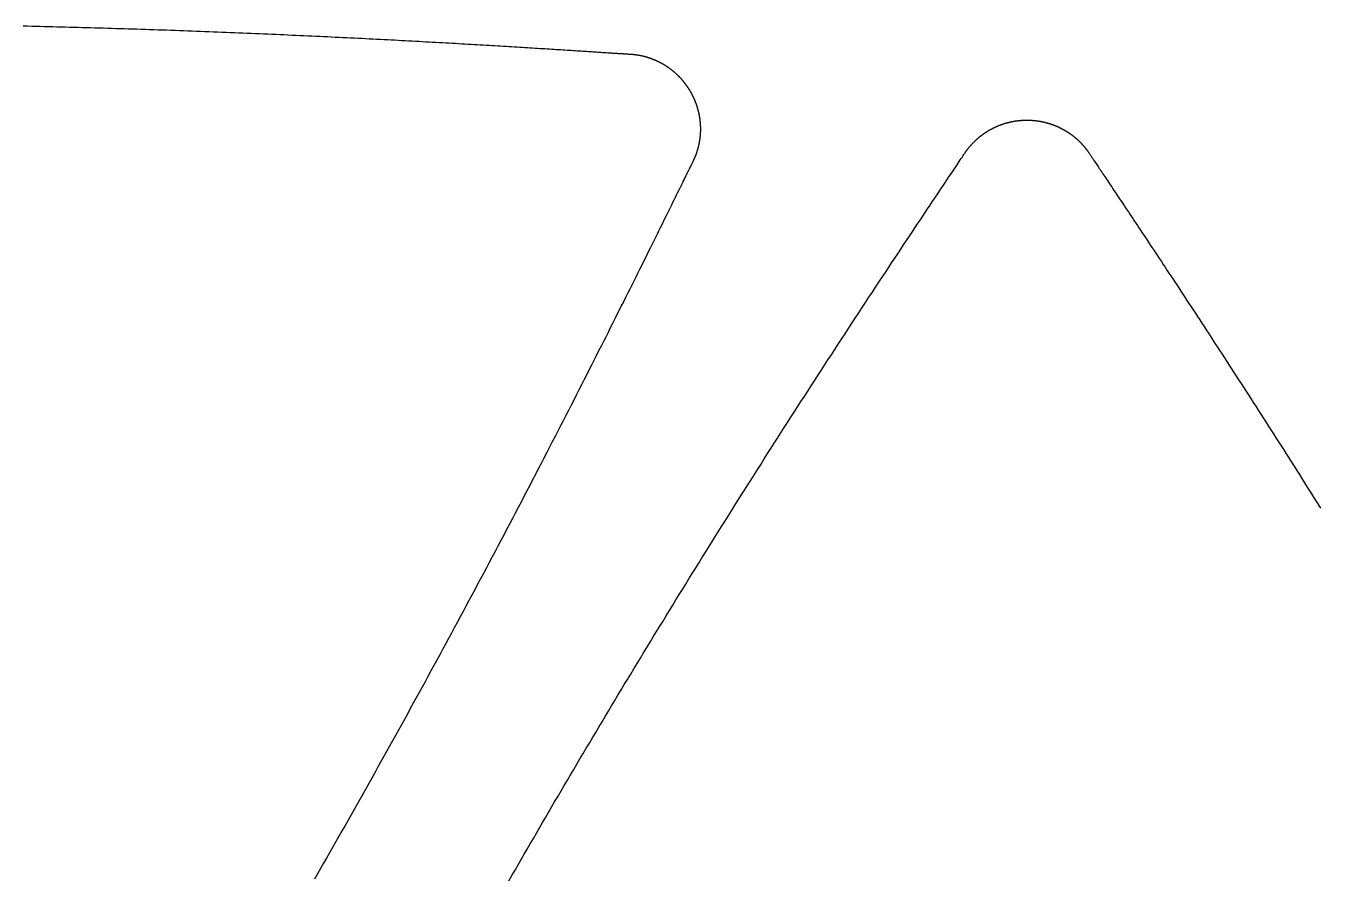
# Model space of a CAD drawing. Extents: x -3 to 136, y 0 to 121.
# Drawn here: x 53.04 to 70.67, y 46.25 to 57.83 of the extents above; entities that cross this region are included whole.
import ezdxf

# ---------------------------------------------------------------- set-up
doc = ezdxf.new("R2010")
doc.units = 0
doc.layers.get('0').update_dxf_attribs({"linetype": 'CONTINUOUS'})

msp = doc.modelspace()

# ---------------------------------------------------------------- linework, layer by layer
for points in [[(53.0057, 57.831, 0), (53.0628, 57.8297, 0), (53.1199, 57.8284, 0), (53.1771, 57.827, 0), (53.2343, 57.8257, 0), (53.2915, 57.8243, 0), (53.3487, 57.8229, 0), (53.4059, 57.8215, 0), (53.4632, 57.8201, 0), (53.5204, 57.8186, 0), (53.5777, 57.8171, 0), (53.635, 57.8156, 0), (53.6923, 57.8141, 0), (53.7496, 57.8125, 0), (53.807, 57.811, 0), (53.8643, 57.8094, 0), (53.9217, 57.8078, 0), (53.9791, 57.8061, 0), (54.0365, 57.8045, 0), (54.0939, 57.8028, 0), (54.1514, 57.8011, 0), (54.2089, 57.7994, 0), (54.2664, 57.7976, 0), (54.3239, 57.7959, 0), (54.3814, 57.7941, 0), (54.439, 57.7923, 0), (54.4965, 57.7905, 0), (54.5541, 57.7886, 0), (54.6118, 57.7867, 0), (54.6694, 57.7848, 0), (54.7271, 57.7829, 0), (54.7847, 57.781, 0), (54.8424, 57.779, 0), (54.9002, 57.7771, 0), (54.9579, 57.7751, 0), (55.0157, 57.773, 0), (55.0735, 57.771, 0), (55.1313, 57.7689, 0), (55.1892, 57.7668, 0), (55.247, 57.7647, 0), (55.3049, 57.7626, 0), (55.3629, 57.7605, 0), (55.4208, 57.7583, 0), (55.4788, 57.7561, 0), (55.5368, 57.7539, 0), (55.5948, 57.7516, 0), (55.6527, 57.7494, 0), (55.7104, 57.7471, 0), (55.7679, 57.7449, 0), (55.8254, 57.7426, 0), (55.8826, 57.7403, 0), (55.9397, 57.7379, 0), (55.9966, 57.7356, 0), (56.0534, 57.7333, 0), (56.11, 57.7309, 0), (56.1664, 57.7286, 0), (56.2227, 57.7262, 0), (56.2787, 57.7238, 0), (56.3346, 57.7214, 0), (56.3904, 57.719, 0), (56.4459, 57.7166, 0), (56.5012, 57.7141, 0), (56.5564, 57.7117, 0), (56.6114, 57.7093, 0), (56.6662, 57.7068, 0), (56.7207, 57.7043, 0), (56.7751, 57.7019, 0), (56.8293, 57.6994, 0), (56.8833, 57.6969, 0), (56.9371, 57.6944, 0), (56.9906, 57.6919, 0), (57.044, 57.6894, 0), (57.0971, 57.6869, 0), (57.1501, 57.6844, 0), (57.2028, 57.6819, 0), (57.2553, 57.6794, 0), (57.3075, 57.6769, 0), (57.3596, 57.6743, 0), (57.4114, 57.6718, 0), (57.463, 57.6693, 0), (57.5143, 57.6667, 0), (57.5654, 57.6642, 0), (57.6163, 57.6617, 0), (57.667, 57.6591, 0), (57.7174, 57.6566, 0), (57.7675, 57.654, 0), (57.8174, 57.6515, 0), (57.8671, 57.6489, 0), (57.9165, 57.6464, 0), (57.9656, 57.6439, 0), (58.0145, 57.6413, 0), (58.0632, 57.6388, 0), (58.1115, 57.6362, 0), (58.1596, 57.6337, 0), (58.2075, 57.6312, 0), (58.255, 57.6286, 0), (58.3023, 57.6261, 0), (58.3494, 57.6236, 0), (58.3961, 57.621, 0), (58.4426, 57.6185, 0), (58.4888, 57.616, 0), (58.5347, 57.6135, 0), (58.5803, 57.611, 0), (58.6256, 57.6085, 0), (58.6706, 57.606, 0), (58.7154, 57.6035, 0), (58.7598, 57.601, 0), (58.804, 57.5986, 0), (58.8478, 57.5961, 0), (58.8913, 57.5936, 0), (58.9346, 57.5912, 0), (58.9775, 57.5887, 0), (59.0201, 57.5863, 0), (59.0624, 57.5839, 0), (59.1044, 57.5815, 0), (59.1461, 57.579, 0), (59.1874, 57.5767, 0), (59.2284, 57.5743, 0), (59.2691, 57.5719, 0), (59.3095, 57.5695, 0), (59.3495, 57.5672, 0), (59.3892, 57.5648, 0), (59.4286, 57.5625, 0), (59.4676, 57.5602, 0), (59.5063, 57.5579, 0), (59.5446, 57.5556, 0), (59.5826, 57.5533, 0), (59.6202, 57.5511, 0), (59.6575, 57.5488, 0), (59.6945, 57.5466, 0), (59.7311, 57.5444, 0), (59.7673, 57.5421, 0), (59.8031, 57.54, 0), (59.8387, 57.5378, 0), (59.8738, 57.5356, 0), (59.9086, 57.5335, 0), (59.943, 57.5314, 0), (59.977, 57.5293, 0), (60.0106, 57.5272, 0), (60.0439, 57.5251, 0), (60.0768, 57.5231, 0), (60.1093, 57.521, 0), (60.1414, 57.519, 0), (60.1732, 57.517, 0), (60.2045, 57.5151, 0), (60.2354, 57.5131, 0), (60.266, 57.5112, 0), (60.2962, 57.5093, 0), (60.3259, 57.5074, 0), (60.3553, 57.5055, 0), (60.3842, 57.5037, 0), (60.4128, 57.5018, 0), (60.4409, 57.5, 0), (60.4686, 57.4983, 0), (60.4959, 57.4965, 0), (60.5228, 57.4948, 0), (60.5493, 57.4931, 0), (60.5753, 57.4914, 0), (60.6009, 57.4897, 0), (60.6261, 57.4881, 0), (60.6509, 57.4865, 0), (60.6752, 57.4849, 0), (60.6991, 57.4834, 0), (60.7226, 57.4818, 0), (60.7456, 57.4803, 0), (60.7682, 57.4788, 0), (60.7903, 57.4774, 0), (60.812, 57.476, 0), (60.8332, 57.4746, 0), (60.854, 57.4732, 0), (60.8743, 57.4719, 0), (60.8942, 57.4706, 0), (60.9136, 57.4693, 0), (60.9326, 57.4681, 0), (60.9511, 57.4669, 0), (60.9691, 57.4657, 0), (60.9866, 57.4645, 0), (61.0037, 57.4634, 0), (61.0203, 57.4623, 0), (61.0364, 57.4613, 0), (61.0521, 57.4603, 0), (61.0673, 57.4593, 0), (61.0819, 57.4583, 0), (61.0961, 57.4574, 0), (61.1098, 57.4565, 0), (61.1231, 57.4556, 0), (61.1358, 57.4548, 0), (61.148, 57.454, 0), (61.1597, 57.4533, 0), (61.171, 57.4526, 0), (61.1817, 57.4519, 0), (61.1919, 57.4513, 0), (61.2016, 57.4507, 0), (61.2108, 57.4501, 0), (61.2195, 57.4496, 0), (61.2276, 57.4491, 0), (61.2353, 57.4486, 0), (61.2424, 57.4482, 0), (61.249, 57.4478, 0), (61.2551, 57.4475, 0), (61.2606, 57.4472, 0), (61.2656, 57.4469, 0)], [(61.2656, 57.4469, 0), (61.2702, 57.4467, 0), (61.2747, 57.4464, 0), (61.2792, 57.4462, 0), (61.2837, 57.4459, 0), (61.2883, 57.4455, 0), (61.2928, 57.4452, 0), (61.2973, 57.4448, 0), (61.3018, 57.4445, 0), (61.3063, 57.4441, 0), (61.3108, 57.4436, 0), (61.3153, 57.4432, 0), (61.3198, 57.4427, 0), (61.3243, 57.4422, 0), (61.3288, 57.4417, 0), (61.3333, 57.4412, 0), (61.3378, 57.4407, 0), (61.3423, 57.4401, 0), (61.3468, 57.4395, 0), (61.3513, 57.4389, 0), (61.3558, 57.4383, 0), (61.3603, 57.4376, 0), (61.3647, 57.4369, 0), (61.3692, 57.4362, 0), (61.3737, 57.4355, 0), (61.3781, 57.4348, 0), (61.3826, 57.4341, 0), (61.3871, 57.4333, 0), (61.3915, 57.4325, 0), (61.396, 57.4317, 0), (61.4004, 57.4308, 0), (61.4049, 57.43, 0), (61.4093, 57.4291, 0), (61.4138, 57.4282, 0), (61.4182, 57.4273, 0), (61.4226, 57.4264, 0), (61.427, 57.4254, 0), (61.4315, 57.4244, 0), (61.4359, 57.4234, 0), (61.4403, 57.4224, 0), (61.4447, 57.4214, 0), (61.4491, 57.4203, 0), (61.4535, 57.4193, 0), (61.4579, 57.4182, 0), (61.4623, 57.4171, 0), (61.4667, 57.4159, 0), (61.4711, 57.4148, 0), (61.4754, 57.4136, 0), (61.4798, 57.4124, 0), (61.4842, 57.4112, 0), (61.4885, 57.4099, 0), (61.4929, 57.4087, 0), (61.4973, 57.4074, 0), (61.5016, 57.4061, 0), (61.5059, 57.4048, 0), (61.5103, 57.4035, 0), (61.5146, 57.4021, 0), (61.5189, 57.4007, 0), (61.5232, 57.3994, 0), (61.5275, 57.3979, 0), (61.5318, 57.3965, 0), (61.5361, 57.3951, 0), (61.5404, 57.3936, 0), (61.5447, 57.3921, 0), (61.5489, 57.3906, 0), (61.5532, 57.3891, 0), (61.5575, 57.3875, 0), (61.5617, 57.386, 0), (61.5659, 57.3844, 0), (61.5702, 57.3828, 0), (61.5744, 57.3812, 0), (61.5786, 57.3795, 0), (61.5828, 57.3779, 0), (61.587, 57.3762, 0), (61.5912, 57.3745, 0), (61.5954, 57.3728, 0), (61.5996, 57.371, 0), (61.6038, 57.3693, 0), (61.608, 57.3675, 0), (61.6121, 57.3657, 0), (61.6163, 57.3639, 0), (61.6204, 57.3621, 0), (61.6245, 57.3602, 0), (61.6287, 57.3584, 0), (61.6328, 57.3565, 0), (61.6369, 57.3546, 0), (61.641, 57.3527, 0), (61.6451, 57.3507, 0), (61.6492, 57.3488, 0), (61.6532, 57.3468, 0), (61.6573, 57.3448, 0), (61.6614, 57.3428, 0), (61.6654, 57.3407, 0), (61.6695, 57.3387, 0), (61.6735, 57.3366, 0), (61.6775, 57.3345, 0), (61.6815, 57.3324, 0), (61.6855, 57.3303, 0), (61.6895, 57.3282, 0), (61.6935, 57.326, 0), (61.6975, 57.3238, 0), (61.7015, 57.3216, 0), (61.7054, 57.3194, 0), (61.7094, 57.3172, 0), (61.7133, 57.315, 0), (61.7172, 57.3127, 0), (61.7211, 57.3104, 0), (61.725, 57.3081, 0), (61.7289, 57.3058, 0), (61.7328, 57.3035, 0), (61.7367, 57.3011, 0), (61.7405, 57.2988, 0), (61.7444, 57.2964, 0), (61.7482, 57.294, 0), (61.752, 57.2916, 0), (61.7558, 57.2892, 0), (61.7596, 57.2867, 0), (61.7634, 57.2842, 0), (61.7672, 57.2818, 0), (61.771, 57.2793, 0), (61.7747, 57.2768, 0), (61.7785, 57.2742, 0), (61.7822, 57.2717, 0), (61.7859, 57.2691, 0), (61.7896, 57.2665, 0), (61.7933, 57.2639, 0), (61.797, 57.2613, 0), (61.8007, 57.2587, 0), (61.8044, 57.2561, 0), (61.808, 57.2534, 0), (61.8117, 57.2507, 0), (61.8153, 57.248, 0), (61.8189, 57.2453, 0), (61.8225, 57.2426, 0), (61.8261, 57.2399, 0), (61.8297, 57.2371, 0), (61.8332, 57.2343, 0), (61.8368, 57.2316, 0), (61.8403, 57.2288, 0), (61.8439, 57.2259, 0), (61.8474, 57.2231, 0), (61.8509, 57.2203, 0), (61.8544, 57.2174, 0), (61.8578, 57.2145, 0), (61.8613, 57.2116, 0), (61.8648, 57.2087, 0), (61.8682, 57.2058, 0), (61.8716, 57.2029, 0), (61.875, 57.1999, 0), (61.8784, 57.1969, 0), (61.8818, 57.1939, 0), (61.8852, 57.1909, 0), (61.8886, 57.1879, 0), (61.8919, 57.1849, 0), (61.8953, 57.1819, 0), (61.8986, 57.1788, 0), (61.9019, 57.1757, 0), (61.9052, 57.1726, 0), (61.9085, 57.1695, 0), (61.9117, 57.1664, 0), (61.915, 57.1633, 0), (61.9182, 57.1601, 0), (61.9215, 57.157, 0), (61.9247, 57.1538, 0), (61.9279, 57.1506, 0), (61.9311, 57.1474, 0), (61.9342, 57.1442, 0), (61.9374, 57.1409, 0), (61.9405, 57.1377, 0), (61.9437, 57.1344, 0), (61.9468, 57.1311, 0), (61.9499, 57.1279, 0), (61.953, 57.1245, 0), (61.9561, 57.1212, 0), (61.9591, 57.1179, 0), (61.9622, 57.1145, 0), (61.9652, 57.1112, 0), (61.9682, 57.1078, 0), (61.9712, 57.1044, 0), (61.9742, 57.101, 0), (61.9772, 57.0976, 0), (61.9802, 57.0942, 0), (61.9831, 57.0907, 0), (61.986, 57.0873, 0), (61.9889, 57.0838, 0), (61.9919, 57.0803, 0), (61.9947, 57.0768, 0), (61.9976, 57.0733, 0), (62.0005, 57.0698, 0), (62.0033, 57.0663, 0), (62.0061, 57.0627, 0), (62.0089, 57.0592, 0), (62.0117, 57.0556, 0), (62.0145, 57.052, 0), (62.0173, 57.0484, 0), (62.02, 57.0448, 0), (62.0227, 57.0412, 0), (62.0254, 57.0376, 0), (62.0281, 57.0339, 0), (62.0308, 57.0303, 0), (62.0335, 57.0266, 0), (62.0361, 57.0229, 0), (62.0387, 57.0193, 0), (62.0413, 57.0156, 0), (62.0439, 57.0119, 0), (62.0465, 57.0082, 0), (62.0491, 57.0044, 0), (62.0516, 57.0007, 0), (62.0541, 56.9969, 0), (62.0567, 56.9932, 0), (62.0592, 56.9894, 0), (62.0616, 56.9856, 0), (62.0641, 56.9818, 0), (62.0665, 56.978, 0), (62.069, 56.9742, 0), (62.0714, 56.9704, 0), (62.0738, 56.9666, 0), (62.0761, 56.9627, 0), (62.0785, 56.9589, 0), (62.0808, 56.955, 0), (62.0832, 56.9511, 0), (62.0855, 56.9473, 0), (62.0878, 56.9434, 0), (62.09, 56.9395, 0), (62.0923, 56.9356, 0), (62.0945, 56.9316, 0), (62.0968, 56.9277, 0), (62.099, 56.9238, 0), (62.1011, 56.9198, 0), (62.1033, 56.9158, 0), (62.1055, 56.9119, 0), (62.1076, 56.9079, 0), (62.1097, 56.9039, 0), (62.1118, 56.8999, 0), (62.1139, 56.8959, 0), (62.116, 56.8919, 0), (62.118, 56.8879, 0), (62.12, 56.8838, 0), (62.1221, 56.8798, 0), (62.124, 56.8757, 0), (62.126, 56.8717, 0), (62.128, 56.8676, 0), (62.1299, 56.8635, 0), (62.1318, 56.8594, 0), (62.1338, 56.8553, 0), (62.1356, 56.8512, 0), (62.1375, 56.8471, 0), (62.1394, 56.843, 0), (62.1412, 56.8389, 0), (62.143, 56.8347, 0), (62.1448, 56.8306, 0), (62.1466, 56.8264, 0), (62.1484, 56.8223, 0), (62.1501, 56.8181, 0), (62.1518, 56.8139, 0), (62.1535, 56.8097, 0), (62.1552, 56.8055, 0), (62.1569, 56.8013, 0), (62.1585, 56.7971, 0), (62.1602, 56.7929, 0), (62.1618, 56.7887, 0), (62.1634, 56.7844, 0), (62.165, 56.7802, 0), (62.1665, 56.7759, 0), (62.1681, 56.7717, 0), (62.1696, 56.7674, 0), (62.1711, 56.7632, 0), (62.1726, 56.7589, 0), (62.174, 56.7546, 0), (62.1755, 56.7503, 0), (62.1769, 56.746, 0), (62.1783, 56.7417, 0), (62.1797, 56.7374, 0), (62.1811, 56.7331, 0), (62.1825, 56.7287, 0), (62.1838, 56.7244, 0), (62.1851, 56.7201, 0), (62.1864, 56.7157, 0), (62.1877, 56.7114, 0), (62.1889, 56.707, 0), (62.1902, 56.7027, 0), (62.1914, 56.6983, 0), (62.1926, 56.6939, 0), (62.1938, 56.6896, 0), (62.1949, 56.6852, 0), (62.1961, 56.6808, 0), (62.1972, 56.6764, 0), (62.1983, 56.672, 0), (62.1994, 56.6676, 0), (62.2005, 56.6632, 0), (62.2015, 56.6588, 0), (62.2025, 56.6544, 0), (62.2035, 56.65, 0), (62.2045, 56.6456, 0), (62.2055, 56.6412, 0), (62.2064, 56.6368, 0), (62.2074, 56.6323, 0), (62.2083, 56.6279, 0), (62.2092, 56.6235, 0), (62.21, 56.619, 0), (62.2109, 56.6146, 0), (62.2117, 56.6102, 0), (62.2125, 56.6057, 0), (62.2133, 56.6013, 0), (62.2141, 56.5968, 0), (62.2148, 56.5924, 0), (62.2155, 56.5879, 0), (62.2163, 56.5834, 0), (62.2169, 56.579, 0), (62.2176, 56.5745, 0), (62.2183, 56.57, 0), (62.2189, 56.5656, 0), (62.2195, 56.5611, 0), (62.2201, 56.5566, 0), (62.2207, 56.5521, 0), (62.2212, 56.5477, 0), (62.2218, 56.5432, 0), (62.2223, 56.5387, 0), (62.2228, 56.5342, 0), (62.2232, 56.5297, 0), (62.2237, 56.5252, 0), (62.2241, 56.5207, 0), (62.2245, 56.5162, 0), (62.2249, 56.5117, 0), (62.2253, 56.5072, 0), (62.2257, 56.5027, 0), (62.226, 56.4982, 0), (62.2263, 56.4937, 0), (62.2266, 56.4892, 0), (62.2269, 56.4847, 0), (62.2271, 56.4802, 0), (62.2274, 56.4757, 0), (62.2276, 56.4712, 0), (62.2278, 56.4667, 0), (62.2279, 56.4622, 0), (62.2281, 56.4576, 0), (62.2282, 56.4531, 0), (62.2283, 56.4486, 0), (62.2284, 56.4441, 0), (62.2285, 56.4396, 0), (62.2286, 56.4351, 0), (62.2286, 56.4305, 0), (62.2286, 56.426, 0), (62.2286, 56.4215, 0), (62.2286, 56.417, 0), (62.2285, 56.4125, 0), (62.2285, 56.4079, 0), (62.2284, 56.4034, 0), (62.2283, 56.3989, 0), (62.2281, 56.3944, 0), (62.228, 56.3899, 0), (62.2278, 56.3853, 0), (62.2276, 56.3808, 0), (62.2274, 56.3763, 0), (62.2272, 56.3718, 0), (62.2269, 56.3672, 0), (62.2267, 56.3627, 0), (62.2264, 56.3582, 0), (62.2261, 56.3537, 0), (62.2257, 56.3492, 0), (62.2254, 56.3447, 0), (62.225, 56.3401, 0), (62.2246, 56.3356, 0), (62.2242, 56.3311, 0), (62.2238, 56.3266, 0), (62.2233, 56.3221, 0), (62.2229, 56.3176, 0), (62.2224, 56.3131, 0), (62.2219, 56.3086, 0), (62.2213, 56.3041, 0), (62.2208, 56.2996, 0), (62.2202, 56.2951, 0), (62.2196, 56.2906, 0), (62.219, 56.2861, 0), (62.2184, 56.2816, 0), (62.2177, 56.2772, 0), (62.217, 56.2727, 0), (62.2164, 56.2682, 0), (62.2156, 56.2638, 0), (62.2149, 56.2593, 0), (62.2142, 56.2548, 0), (62.2134, 56.2504, 0), (62.2126, 56.2459, 0), (62.2118, 56.2415, 0), (62.2109, 56.2371, 0), (62.2101, 56.2326, 0), (62.2092, 56.2282, 0), (62.2083, 56.2238, 0), (62.2074, 56.2193, 0), (62.2065, 56.2149, 0), (62.2055, 56.2105, 0), (62.2046, 56.2061, 0), (62.2036, 56.2017, 0), (62.2026, 56.1973, 0), (62.2015, 56.1929, 0), (62.2005, 56.1885, 0), (62.1994, 56.1841, 0), (62.1983, 56.1797, 0), (62.1972, 56.1754, 0), (62.1961, 56.171, 0), (62.195, 56.1666, 0), (62.1938, 56.1623, 0), (62.1926, 56.1579, 0), (62.1914, 56.1536, 0), (62.1902, 56.1492, 0), (62.1889, 56.1449, 0), (62.1877, 56.1406, 0), (62.1864, 56.1362, 0), (62.1851, 56.1319, 0), (62.1837, 56.1276, 0), (62.1824, 56.1233, 0), (62.181, 56.119, 0), (62.1796, 56.1147, 0), (62.1782, 56.1104, 0), (62.1768, 56.1061, 0), (62.1754, 56.1018, 0), (62.1739, 56.0976, 0), (62.1724, 56.0933, 0), (62.1709, 56.0891, 0), (62.1694, 56.0848, 0), (62.1679, 56.0806, 0), (62.1663, 56.0763, 0), (62.1648, 56.0721, 0), (62.1632, 56.0679, 0), (62.1615, 56.0636, 0), (62.1599, 56.0594, 0), (62.1582, 56.0552, 0), (62.1566, 56.051, 0), (62.1549, 56.0469, 0), (62.1532, 56.0427, 0), (62.1514, 56.0385, 0), (62.1497, 56.0343, 0), (62.1479, 56.0302, 0), (62.1461, 56.026, 0), (62.1443, 56.0219, 0), (62.1425, 56.0177, 0), (62.1406, 56.0136, 0), (62.1388, 56.0095, 0), (62.1369, 56.0054, 0), (62.135, 56.0013, 0), (62.1331, 55.9972, 0), (62.1311, 55.9931, 0), (62.1292, 55.989, 0), (62.1272, 55.985, 0), (62.1252, 55.9809, 0), (62.1232, 55.9768, 0), (62.1211, 55.9728, 0), (62.1191, 55.9688, 0)], [(65.8232, 56.0871, 0), (65.8257, 56.0909, 0), (65.8281, 56.0946, 0), (65.8306, 56.0984, 0), (65.8332, 56.1022, 0), (65.8357, 56.1059, 0), (65.8383, 56.1097, 0), (65.8408, 56.1134, 0), (65.8434, 56.1171, 0), (65.846, 56.1208, 0), (65.8486, 56.1245, 0), (65.8513, 56.1282, 0), (65.8539, 56.1319, 0), (65.8566, 56.1355, 0), (65.8593, 56.1392, 0), (65.862, 56.1428, 0), (65.8647, 56.1464, 0), (65.8675, 56.15, 0), (65.8702, 56.1536, 0), (65.873, 56.1572, 0), (65.8758, 56.1608, 0), (65.8786, 56.1643, 0), (65.8814, 56.1679, 0), (65.8842, 56.1714, 0), (65.8871, 56.1749, 0), (65.8899, 56.1784, 0), (65.8928, 56.1819, 0), (65.8957, 56.1854, 0), (65.8986, 56.1888, 0), (65.9016, 56.1923, 0), (65.9045, 56.1957, 0), (65.9075, 56.1992, 0), (65.9105, 56.2026, 0), (65.9135, 56.206, 0), (65.9165, 56.2093, 0), (65.9195, 56.2127, 0), (65.9225, 56.2161, 0), (65.9256, 56.2194, 0), (65.9287, 56.2227, 0), (65.9317, 56.2261, 0), (65.9348, 56.2294, 0), (65.938, 56.2326, 0), (65.9411, 56.2359, 0), (65.9442, 56.2392, 0), (65.9474, 56.2424, 0), (65.9506, 56.2457, 0), (65.9538, 56.2489, 0), (65.957, 56.2521, 0), (65.9602, 56.2553, 0), (65.9634, 56.2584, 0), (65.9667, 56.2616, 0), (65.9699, 56.2647, 0), (65.9732, 56.2679, 0), (65.9765, 56.271, 0), (65.9798, 56.2741, 0), (65.9831, 56.2772, 0), (65.9865, 56.2802, 0), (65.9898, 56.2833, 0), (65.9932, 56.2863, 0), (65.9966, 56.2893, 0), (65.9999, 56.2924, 0), (66.0033, 56.2953, 0), (66.0068, 56.2983, 0), (66.0102, 56.3013, 0), (66.0136, 56.3042, 0), (66.0171, 56.3072, 0), (66.0205, 56.3101, 0), (66.024, 56.313, 0), (66.0275, 56.3158, 0), (66.031, 56.3187, 0), (66.0345, 56.3216, 0), (66.0381, 56.3244, 0), (66.0416, 56.3272, 0), (66.0452, 56.33, 0), (66.0487, 56.3328, 0), (66.0523, 56.3356, 0), (66.0559, 56.3383, 0), (66.0595, 56.3411, 0), (66.0631, 56.3438, 0), (66.0668, 56.3465, 0), (66.0704, 56.3492, 0), (66.0741, 56.3519, 0), (66.0777, 56.3545, 0), (66.0814, 56.3572, 0), (66.0851, 56.3598, 0), (66.0888, 56.3624, 0), (66.0925, 56.365, 0), (66.0962, 56.3676, 0), (66.1, 56.3701, 0), (66.1037, 56.3727, 0), (66.1075, 56.3752, 0), (66.1113, 56.3777, 0), (66.115, 56.3802, 0), (66.1188, 56.3827, 0), (66.1226, 56.3851, 0), (66.1265, 56.3876, 0), (66.1303, 56.39, 0), (66.1341, 56.3924, 0), (66.138, 56.3948, 0), (66.1419, 56.3972, 0), (66.1457, 56.3995, 0), (66.1496, 56.4018, 0), (66.1535, 56.4042, 0), (66.1574, 56.4065, 0), (66.1613, 56.4087, 0), (66.1652, 56.411, 0), (66.1692, 56.4133, 0), (66.1731, 56.4155, 0), (66.177, 56.4177, 0), (66.181, 56.4199, 0), (66.185, 56.4221, 0), (66.1889, 56.4242, 0), (66.1929, 56.4264, 0), (66.1969, 56.4285, 0), (66.2009, 56.4306, 0), (66.2049, 56.4327, 0), (66.209, 56.4348, 0), (66.213, 56.4368, 0), (66.217, 56.4388, 0), (66.2211, 56.4409, 0), (66.2251, 56.4429, 0), (66.2292, 56.4448, 0), (66.2333, 56.4468, 0), (66.2373, 56.4487, 0), (66.2414, 56.4507, 0), (66.2455, 56.4526, 0), (66.2496, 56.4545, 0), (66.2537, 56.4563, 0), (66.2579, 56.4582, 0), (66.262, 56.46, 0), (66.2661, 56.4618, 0), (66.2703, 56.4636, 0), (66.2744, 56.4654, 0), (66.2786, 56.4671, 0), (66.2827, 56.4689, 0), (66.2869, 56.4706, 0), (66.2911, 56.4723, 0), (66.2953, 56.474, 0), (66.2995, 56.4757, 0), (66.3037, 56.4773, 0), (66.3079, 56.4789, 0), (66.3121, 56.4805, 0), (66.3163, 56.4821, 0), (66.3206, 56.4837, 0), (66.3248, 56.4853, 0), (66.3291, 56.4868, 0), (66.3333, 56.4883, 0), (66.3376, 56.4898, 0), (66.3418, 56.4913, 0), (66.3461, 56.4928, 0), (66.3504, 56.4942, 0), (66.3547, 56.4956, 0), (66.359, 56.497, 0), (66.3633, 56.4984, 0), (66.3676, 56.4998, 0), (66.3719, 56.5011, 0), (66.3762, 56.5025, 0), (66.3805, 56.5038, 0), (66.3848, 56.5051, 0), (66.3892, 56.5063, 0), (66.3935, 56.5076, 0), (66.3979, 56.5088, 0), (66.4022, 56.51, 0), (66.4066, 56.5112, 0), (66.4109, 56.5124, 0), (66.4153, 56.5136, 0), (66.4197, 56.5147, 0), (66.4241, 56.5158, 0), (66.4285, 56.5169, 0), (66.4328, 56.518, 0), (66.4372, 56.5191, 0), (66.4416, 56.5201, 0), (66.4461, 56.5211, 0), (66.4505, 56.5221, 0), (66.4549, 56.5231, 0), (66.4593, 56.5241, 0), (66.4637, 56.525, 0), (66.4682, 56.526, 0), (66.4726, 56.5269, 0), (66.477, 56.5277, 0), (66.4815, 56.5286, 0), (66.4859, 56.5295, 0), (66.4904, 56.5303, 0), (66.4949, 56.5311, 0), (66.4993, 56.5319, 0), (66.5038, 56.5327, 0), (66.5083, 56.5334, 0), (66.5127, 56.5341, 0), (66.5172, 56.5349, 0), (66.5217, 56.5356, 0), (66.5262, 56.5362, 0), (66.5307, 56.5369, 0), (66.5351, 56.5375, 0), (66.5396, 56.5381, 0), (66.5441, 56.5387, 0), (66.5486, 56.5393, 0), (66.5531, 56.5398, 0), (66.5576, 56.5404, 0), (66.5621, 56.5409, 0), (66.5666, 56.5414, 0), (66.5711, 56.5418, 0), (66.5756, 56.5423, 0), (66.5801, 56.5427, 0), (66.5846, 56.5432, 0), (66.5891, 56.5435, 0), (66.5936, 56.5439, 0), (66.5981, 56.5443, 0), (66.6026, 56.5446, 0), (66.6071, 56.5449, 0), (66.6117, 56.5452, 0), (66.6162, 56.5455, 0), (66.6207, 56.5457, 0), (66.6252, 56.546, 0), (66.6297, 56.5462, 0), (66.6342, 56.5464, 0), (66.6387, 56.5466, 0), (66.6433, 56.5467, 0), (66.6478, 56.5469, 0), (66.6523, 56.547, 0), (66.6568, 56.5471, 0), (66.6613, 56.5472, 0), (66.6658, 56.5472, 0), (66.6704, 56.5472, 0), (66.6749, 56.5473, 0), (66.6794, 56.5473, 0), (66.6839, 56.5472, 0), (66.6884, 56.5472, 0), (66.6929, 56.5471, 0), (66.6974, 56.5471, 0), (66.702, 56.547, 0), (66.7065, 56.5468, 0), (66.711, 56.5467, 0), (66.7155, 56.5465, 0), (66.72, 56.5464, 0), (66.7245, 56.5462, 0), (66.729, 56.5459, 0), (66.7335, 56.5457, 0), (66.7381, 56.5454, 0), (66.7426, 56.5452, 0), (66.7471, 56.5449, 0), (66.7516, 56.5445, 0), (66.7561, 56.5442, 0), (66.7606, 56.5438, 0), (66.7651, 56.5435, 0), (66.7696, 56.5431, 0), (66.7741, 56.5426, 0), (66.7786, 56.5422, 0), (66.7831, 56.5418, 0), (66.7876, 56.5413, 0), (66.7921, 56.5408, 0), (66.7966, 56.5403, 0), (66.801, 56.5397, 0), (66.8055, 56.5392, 0), (66.81, 56.5386, 0), (66.8145, 56.538, 0), (66.819, 56.5374, 0), (66.8235, 56.5367, 0), (66.8279, 56.5361, 0), (66.8324, 56.5354, 0), (66.8369, 56.5347, 0), (66.8413, 56.534, 0), (66.8458, 56.5333, 0), (66.8503, 56.5325, 0), (66.8547, 56.5317, 0), (66.8592, 56.531, 0), (66.8636, 56.5301, 0), (66.8681, 56.5293, 0), (66.8725, 56.5285, 0), (66.877, 56.5276, 0), (66.8814, 56.5267, 0), (66.8859, 56.5258, 0), (66.8903, 56.5249, 0), (66.8947, 56.5239, 0), (66.8992, 56.5229, 0), (66.9036, 56.5219, 0), (66.908, 56.5209, 0), (66.9124, 56.5199, 0), (66.9168, 56.5189, 0), (66.9212, 56.5178, 0), (66.9256, 56.5167, 0), (66.93, 56.5156, 0), (66.9344, 56.5145, 0), (66.9388, 56.5133, 0), (66.9432, 56.5122, 0), (66.9475, 56.511, 0), (66.9519, 56.5098, 0), (66.9563, 56.5086, 0), (66.9606, 56.5073, 0), (66.965, 56.5061, 0), (66.9693, 56.5048, 0), (66.9736, 56.5035, 0), (66.978, 56.5022, 0), (66.9823, 56.5008, 0), (66.9866, 56.4995, 0), (66.9909, 56.4981, 0), (66.9952, 56.4967, 0), (66.9995, 56.4953, 0), (67.0038, 56.4939, 0), (67.0081, 56.4924, 0), (67.0123, 56.491, 0), (67.0166, 56.4895, 0), (67.0209, 56.488, 0), (67.0251, 56.4865, 0), (67.0294, 56.4849, 0), (67.0336, 56.4834, 0), (67.0379, 56.4818, 0), (67.0421, 56.4802, 0), (67.0463, 56.4786, 0), (67.0505, 56.4769, 0), (67.0547, 56.4753, 0), (67.0589, 56.4736, 0), (67.0631, 56.4719, 0), (67.0673, 56.4702, 0), (67.0714, 56.4685, 0), (67.0756, 56.4667, 0), (67.0798, 56.465, 0), (67.0839, 56.4632, 0), (67.0881, 56.4614, 0), (67.0922, 56.4596, 0), (67.0963, 56.4577, 0), (67.1004, 56.4559, 0), (67.1045, 56.454, 0), (67.1086, 56.4521, 0), (67.1127, 56.4502, 0), (67.1168, 56.4483, 0), (67.1209, 56.4464, 0), (67.125, 56.4444, 0), (67.129, 56.4424, 0), (67.1331, 56.4404, 0), (67.1371, 56.4384, 0), (67.1411, 56.4364, 0), (67.1452, 56.4343, 0), (67.1492, 56.4322, 0), (67.1532, 56.4301, 0), (67.1572, 56.428, 0), (67.1612, 56.4259, 0), (67.1651, 56.4238, 0), (67.1691, 56.4216, 0), (67.1731, 56.4194, 0), (67.177, 56.4172, 0), (67.181, 56.415, 0), (67.1849, 56.4128, 0), (67.1888, 56.4105, 0), (67.1927, 56.4083, 0), (67.1966, 56.406, 0), (67.2005, 56.4037, 0), (67.2044, 56.4014, 0), (67.2083, 56.399, 0), (67.2121, 56.3967, 0), (67.216, 56.3943, 0), (67.2198, 56.3919, 0), (67.2236, 56.3895, 0), (67.2275, 56.3871, 0), (67.2313, 56.3847, 0), (67.2351, 56.3822, 0), (67.2389, 56.3797, 0), (67.2427, 56.3772, 0), (67.2464, 56.3747, 0), (67.2502, 56.3722, 0), (67.2539, 56.3696, 0), (67.2577, 56.3671, 0), (67.2614, 56.3645, 0), (67.2651, 56.3619, 0), (67.2688, 56.3593, 0), (67.2725, 56.3567, 0), (67.2762, 56.354, 0), (67.2799, 56.3514, 0), (67.2835, 56.3487, 0), (67.2871, 56.346, 0), (67.2908, 56.3433, 0), (67.2944, 56.3406, 0), (67.298, 56.3378, 0), (67.3016, 56.3351, 0), (67.3052, 56.3323, 0), (67.3087, 56.3295, 0), (67.3123, 56.3267, 0), (67.3158, 56.3239, 0), (67.3193, 56.321, 0), (67.3228, 56.3182, 0), (67.3263, 56.3153, 0), (67.3298, 56.3124, 0), (67.3333, 56.3096, 0), (67.3368, 56.3066, 0), (67.3402, 56.3037, 0), (67.3436, 56.3008, 0), (67.347, 56.2978, 0), (67.3504, 56.2949, 0), (67.3538, 56.2919, 0), (67.3572, 56.2889, 0), (67.3606, 56.2858, 0), (67.3639, 56.2828, 0), (67.3673, 56.2798, 0), (67.3706, 56.2767, 0), (67.3739, 56.2736, 0), (67.3772, 56.2705, 0), (67.3804, 56.2674, 0), (67.3837, 56.2643, 0), (67.387, 56.2612, 0), (67.3902, 56.258, 0), (67.3934, 56.2549, 0), (67.3966, 56.2517, 0), (67.3998, 56.2485, 0), (67.403, 56.2453, 0), (67.4062, 56.2421, 0), (67.4093, 56.2389, 0), (67.4124, 56.2356, 0), (67.4156, 56.2324, 0), (67.4187, 56.2291, 0), (67.4217, 56.2258, 0), (67.4248, 56.2225, 0), (67.4279, 56.2192, 0), (67.4309, 56.2158, 0), (67.4339, 56.2125, 0), (67.437, 56.2091, 0), (67.44, 56.2058, 0), (67.4429, 56.2024, 0), (67.4459, 56.199, 0), (67.4489, 56.1956, 0), (67.4518, 56.1921, 0), (67.4547, 56.1887, 0), (67.4576, 56.1852, 0), (67.4605, 56.1818, 0), (67.4634, 56.1783, 0), (67.4663, 56.1748, 0), (67.4691, 56.1713, 0), (67.4719, 56.1678, 0), (67.4747, 56.1642, 0), (67.4775, 56.1607, 0), (67.4803, 56.1571, 0), (67.4831, 56.1535, 0), (67.4858, 56.15, 0), (67.4886, 56.1464, 0), (67.4913, 56.1427, 0), (67.494, 56.1391, 0), (67.4967, 56.1355, 0), (67.4993, 56.1318, 0), (67.502, 56.1282, 0), (67.5046, 56.1245, 0), (67.5072, 56.1208, 0), (67.5098, 56.1171, 0), (67.5124, 56.1134, 0), (67.515, 56.1097, 0), (67.5175, 56.1059, 0), (67.5201, 56.1022, 0), (67.5226, 56.0984, 0), (67.5251, 56.0946, 0), (67.5276, 56.0909, 0), (67.53, 56.0871, 0)], [(59.6204, 46.1857, 0), (59.6619, 46.258, 0), (59.7035, 46.3303, 0), (59.7451, 46.4026, 0), (59.7867, 46.4748, 0), (59.8284, 46.5471, 0), (59.8701, 46.6193, 0), (59.9119, 46.6915, 0), (59.9538, 46.7637, 0), (59.9957, 46.8359, 0), (60.0376, 46.9081, 0), (60.0796, 46.9803, 0), (60.1217, 47.0525, 0), (60.1638, 47.1247, 0), (60.206, 47.1969, 0), (60.2482, 47.2691, 0), (60.2905, 47.3412, 0), (60.3328, 47.4134, 0), (60.3752, 47.4856, 0), (60.4177, 47.5578, 0), (60.4602, 47.63, 0), (60.5028, 47.7021, 0), (60.5454, 47.7743, 0), (60.5881, 47.8465, 0), (60.6309, 47.9187, 0), (60.6737, 47.9909, 0), (60.7166, 48.0631, 0), (60.7595, 48.1353, 0), (60.8026, 48.2076, 0), (60.8456, 48.2798, 0), (60.8888, 48.352, 0), (60.932, 48.4243, 0), (60.9752, 48.4966, 0), (61.0186, 48.5688, 0), (61.062, 48.6411, 0), (61.1054, 48.7134, 0), (61.149, 48.7858, 0), (61.1926, 48.8581, 0), (61.2362, 48.9304, 0), (61.28, 49.0028, 0), (61.3238, 49.0752, 0), (61.3677, 49.1476, 0), (61.4116, 49.22, 0), (61.4555, 49.2924, 0), (61.4995, 49.3647, 0), (61.5435, 49.4369, 0), (61.5875, 49.509, 0), (61.6315, 49.5811, 0), (61.6755, 49.6531, 0), (61.7196, 49.725, 0), (61.7636, 49.7969, 0), (61.8077, 49.8687, 0), (61.8518, 49.9404, 0), (61.896, 50.0121, 0), (61.9401, 50.0838, 0), (61.9843, 50.1554, 0), (62.0285, 50.2269, 0), (62.0727, 50.2984, 0), (62.117, 50.3698, 0), (62.1612, 50.4412, 0), (62.2056, 50.5126, 0), (62.2499, 50.5839, 0), (62.2943, 50.6552, 0), (62.3387, 50.7264, 0), (62.3831, 50.7976, 0), (62.4276, 50.8688, 0), (62.4721, 50.9399, 0), (62.5166, 51.011, 0), (62.5612, 51.0821, 0), (62.6058, 51.1532, 0), (62.6505, 51.2242, 0), (62.6952, 51.2952, 0), (62.7399, 51.3662, 0), (62.7847, 51.4371, 0), (62.8295, 51.5081, 0), (62.8744, 51.579, 0), (62.9193, 51.6499, 0), (62.9642, 51.7208, 0), (63.0092, 51.7917, 0), (63.0543, 51.8626, 0), (63.0994, 51.9334, 0), (63.1445, 52.0043, 0), (63.1897, 52.0752, 0), (63.235, 52.146, 0), (63.2803, 52.2169, 0), (63.3256, 52.2878, 0), (63.371, 52.3587, 0), (63.4165, 52.4295, 0), (63.462, 52.5004, 0), (63.5076, 52.5713, 0), (63.5533, 52.6423, 0), (63.599, 52.7132, 0), (63.6447, 52.7841, 0), (63.6906, 52.8551, 0), (63.7364, 52.9261, 0), (63.7824, 52.9971, 0), (63.8284, 53.0681, 0), (63.8745, 53.1391, 0), (63.9206, 53.2102, 0), (63.9669, 53.2813, 0), (64.0131, 53.3525, 0), (64.0595, 53.4236, 0), (64.1059, 53.4948, 0), (64.1524, 53.5661, 0), (64.199, 53.6374, 0), (64.2456, 53.7087, 0), (64.2924, 53.78, 0), (64.3391, 53.8514, 0), (64.386, 53.9229, 0), (64.4329, 53.9942, 0), (64.4793, 54.0649, 0), (64.5253, 54.1348, 0), (64.5709, 54.204, 0), (64.616, 54.2724, 0), (64.6606, 54.34, 0), (64.7047, 54.4068, 0), (64.7482, 54.4727, 0), (64.7912, 54.5377, 0), (64.8337, 54.6019, 0), (64.8755, 54.665, 0), (64.9167, 54.7272, 0), (64.9573, 54.7884, 0), (64.9973, 54.8486, 0), (65.0365, 54.9077, 0), (65.0751, 54.9657, 0), (65.113, 55.0227, 0), (65.1501, 55.0785, 0), (65.1865, 55.1331, 0), (65.2221, 55.1865, 0), (65.2569, 55.2388, 0), (65.2909, 55.2897, 0), (65.3241, 55.3394, 0), (65.3564, 55.3878, 0), (65.3878, 55.4349, 0), (65.4183, 55.4806, 0), (65.448, 55.5249, 0), (65.4767, 55.5678, 0), (65.5044, 55.6093, 0), (65.5312, 55.6493, 0), (65.5569, 55.6878, 0), (65.5817, 55.7248, 0), (65.6054, 55.7603, 0), (65.628, 55.7941, 0), (65.6496, 55.8264, 0), (65.6701, 55.857, 0), (65.6895, 55.886, 0), (65.7077, 55.9132, 0), (65.7248, 55.9388, 0), (65.7407, 55.9626, 0), (65.7554, 55.9846, 0), (65.7689, 56.0049, 0), (65.7812, 56.0233, 0), (65.7922, 56.0399, 0), (65.8019, 56.0546, 0), (65.8103, 56.0673, 0), (65.8174, 56.0782, 0), (65.8232, 56.0871, 0)], [(67.53, 56.0871, 0), (67.5333, 56.082, 0), (67.537, 56.0764, 0), (67.5411, 56.0701, 0), (67.5456, 56.0633, 0), (67.5505, 56.0558, 0), (67.5559, 56.0477, 0), (67.5616, 56.039, 0), (67.5678, 56.0298, 0), (67.5744, 56.0199, 0), (67.5813, 56.0094, 0), (67.5887, 55.9984, 0), (67.5965, 55.9867, 0), (67.6046, 55.9745, 0), (67.6132, 55.9617, 0), (67.6221, 55.9484, 0), (67.6314, 55.9344, 0), (67.6411, 55.9199, 0), (67.6512, 55.9049, 0), (67.6617, 55.8893, 0), (67.6726, 55.8731, 0), (67.6838, 55.8563, 0), (67.6954, 55.839, 0), (67.7073, 55.8212, 0), (67.7196, 55.8028, 0), (67.7323, 55.7839, 0), (67.7454, 55.7644, 0), (67.7588, 55.7444, 0), (67.7725, 55.7239, 0), (67.7866, 55.7028, 0), (67.8011, 55.6813, 0), (67.8159, 55.6592, 0), (67.8311, 55.6365, 0), (67.8465, 55.6134, 0), (67.8624, 55.5898, 0), (67.8786, 55.5656, 0), (67.8951, 55.5409, 0), (67.9119, 55.5158, 0), (67.9291, 55.4901, 0), (67.9465, 55.4639, 0), (67.9644, 55.4373, 0), (67.9825, 55.4102, 0), (68.001, 55.3825, 0), (68.0197, 55.3544, 0), (68.0388, 55.3258, 0), (68.0582, 55.2968, 0), (68.0779, 55.2672, 0), (68.0979, 55.2372, 0), (68.1182, 55.2068, 0), (68.1389, 55.1758, 0), (68.1598, 55.1444, 0), (68.181, 55.1126, 0), (68.2025, 55.0803, 0), (68.2243, 55.0475, 0), (68.2463, 55.0143, 0), (68.2687, 54.9807, 0), (68.2913, 54.9466, 0), (68.3143, 54.9121, 0), (68.3375, 54.8772, 0), (68.361, 54.8418, 0), (68.3847, 54.806, 0), (68.4087, 54.7697, 0), (68.433, 54.7331, 0), (68.4575, 54.696, 0), (68.4824, 54.6586, 0), (68.5074, 54.6207, 0), (68.5328, 54.5824, 0), (68.5583, 54.5437, 0), (68.5842, 54.5046, 0), (68.6102, 54.4651, 0), (68.6366, 54.4252, 0), (68.6631, 54.3849, 0), (68.6899, 54.3442, 0), (68.717, 54.3032, 0), (68.7443, 54.2617, 0), (68.7718, 54.2199, 0), (68.7995, 54.1777, 0), (68.8275, 54.1352, 0), (68.8557, 54.0923, 0), (68.8841, 54.049, 0), (68.9128, 54.0053, 0), (68.9416, 53.9613, 0), (68.9707, 53.917, 0), (69, 53.8723, 0), (69.0295, 53.8272, 0), (69.0592, 53.7818, 0), (69.0891, 53.7361, 0), (69.1192, 53.69, 0), (69.1495, 53.6436, 0), (69.18, 53.5968, 0), (69.2107, 53.5497, 0), (69.2416, 53.5023, 0), (69.2727, 53.4546, 0), (69.304, 53.4066, 0), (69.3354, 53.3582, 0), (69.367, 53.3095, 0), (69.3988, 53.2606, 0), (69.4308, 53.2113, 0), (69.463, 53.1617, 0), (69.4953, 53.1118, 0), (69.5278, 53.0616, 0), (69.5605, 53.0112, 0), (69.5933, 52.9604, 0), (69.6263, 52.9093, 0), (69.6594, 52.858, 0), (69.6927, 52.8064, 0), (69.7262, 52.7545, 0), (69.7598, 52.7024, 0), (69.7935, 52.65, 0), (69.8274, 52.5973, 0), (69.8615, 52.5443, 0), (69.8956, 52.4911, 0), (69.9299, 52.4376, 0), (69.9644, 52.3839, 0), (69.999, 52.3299, 0), (70.0337, 52.2757, 0), (70.0685, 52.2213, 0), (70.1035, 52.1666, 0), (70.1385, 52.1116, 0), (70.1737, 52.0565, 0), (70.209, 52.0011, 0), (70.2445, 51.9454, 0), (70.28, 51.8896, 0), (70.3157, 51.8335, 0), (70.3514, 51.7772, 0), (70.3873, 51.7207, 0), (70.4232, 51.664, 0), (70.4593, 51.6071, 0), (70.4954, 51.55, 0), (70.5317, 51.4927, 0), (70.568, 51.4352, 0), (70.6044, 51.3775, 0), (70.6408, 51.3197, 0), (70.6772, 51.2619, 0)], [(62.1191, 55.9688, 0), (62.1154, 55.9617, 0), (62.1113, 55.9534, 0), (62.1065, 55.9439, 0), (62.1012, 55.9333, 0), (62.0954, 55.9216, 0), (62.0889, 55.9086, 0), (62.082, 55.8946, 0), (62.0745, 55.8794, 0), (62.0664, 55.8631, 0), (62.0579, 55.8457, 0), (62.0488, 55.8273, 0), (62.0391, 55.8077, 0), (62.029, 55.787, 0), (62.0183, 55.7653, 0), (62.0071, 55.7425, 0), (61.9954, 55.7187, 0), (61.9832, 55.6938, 0), (61.9704, 55.6679, 0), (61.9572, 55.641, 0), (61.9435, 55.6131, 0), (61.9293, 55.5841, 0), (61.9146, 55.5542, 0), (61.8994, 55.5233, 0), (61.8837, 55.4914, 0), (61.8676, 55.4586, 0), (61.851, 55.4248, 0), (61.8339, 55.3901, 0), (61.8163, 55.3544, 0), (61.7983, 55.3178, 0), (61.7799, 55.2803, 0), (61.7609, 55.2419, 0), (61.7416, 55.2026, 0), (61.7217, 55.1625, 0), (61.7015, 55.1214, 0), (61.6808, 55.0795, 0), (61.6596, 55.0367, 0), (61.6381, 54.9931, 0), (61.6161, 54.9486, 0), (61.5937, 54.9033, 0), (61.5708, 54.8572, 0), (61.5476, 54.8103, 0), (61.5239, 54.7626, 0), (61.4999, 54.7141, 0), (61.4754, 54.6648, 0), (61.4505, 54.6147, 0), (61.4253, 54.5639, 0), (61.3996, 54.5124, 0), (61.3736, 54.46, 0), (61.3472, 54.407, 0), (61.3204, 54.3533, 0), (61.2932, 54.2988, 0), (61.2656, 54.2436, 0), (61.2377, 54.1878, 0), (61.2094, 54.1312, 0), (61.1808, 54.074, 0), (61.1518, 54.0161, 0), (61.1225, 53.9576, 0), (61.0928, 53.8984, 0), (61.0627, 53.8386, 0), (61.0323, 53.7781, 0), (61.0016, 53.7171, 0), (60.9706, 53.6554, 0), (60.9392, 53.5931, 0), (60.9075, 53.5303, 0), (60.8755, 53.4669, 0), (60.8431, 53.4029, 0), (60.8105, 53.3383, 0), (60.7775, 53.2732, 0), (60.7442, 53.2076, 0), (60.7107, 53.1414, 0), (60.6768, 53.0747, 0), (60.6426, 53.0075, 0), (60.6082, 52.9398, 0), (60.5734, 52.8717, 0), (60.5384, 52.803, 0), (60.5031, 52.7338, 0), (60.4675, 52.6642, 0), (60.4317, 52.5942, 0), (60.3956, 52.5237, 0), (60.3592, 52.4528, 0), (60.3226, 52.3814, 0), (60.2857, 52.3096, 0), (60.2486, 52.2375, 0), (60.2112, 52.1649, 0), (60.1736, 52.092, 0), (60.1357, 52.0186, 0), (60.0976, 51.945, 0), (60.0593, 51.8709, 0), (60.0207, 51.7965, 0), (59.9819, 51.7218, 0), (59.9429, 51.6467, 0), (59.9037, 51.5714, 0), (59.8645, 51.496, 0), (59.8252, 51.4207, 0), (59.7859, 51.3454, 0), (59.7466, 51.2703, 0), (59.7072, 51.1952, 0), (59.6679, 51.1201, 0), (59.6285, 51.0452, 0), (59.5892, 50.9703, 0), (59.5498, 50.8954, 0), (59.5103, 50.8207, 0), (59.4709, 50.746, 0), (59.4315, 50.6714, 0), (59.392, 50.5968, 0), (59.3525, 50.5223, 0), (59.313, 50.4479, 0), (59.2735, 50.3735, 0), (59.234, 50.2992, 0), (59.1944, 50.2249, 0), (59.1548, 50.1507, 0), (59.1152, 50.0765, 0), (59.0756, 50.0025, 0), (59.0359, 49.9284, 0), (58.9962, 49.8545, 0), (58.9565, 49.7805, 0), (58.9168, 49.7067, 0), (58.877, 49.6329, 0), (58.8372, 49.5591, 0), (58.7974, 49.4854, 0), (58.7576, 49.4117, 0), (58.7177, 49.3381, 0), (58.6778, 49.2645, 0), (58.6379, 49.191, 0), (58.598, 49.1176, 0), (58.558, 49.0441, 0), (58.518, 48.9708, 0), (58.4779, 48.8974, 0), (58.4379, 48.8241, 0), (58.3978, 48.7509, 0), (58.3576, 48.6777, 0), (58.3175, 48.6045, 0), (58.2773, 48.5314, 0), (58.237, 48.4583, 0), (58.1968, 48.3853, 0), (58.1564, 48.3123, 0), (58.1161, 48.2393, 0), (58.0757, 48.1664, 0), (58.0353, 48.0935, 0), (57.9949, 48.0206, 0), (57.9544, 47.9478, 0), (57.9139, 47.875, 0), (57.8733, 47.8022, 0), (57.8327, 47.7295, 0), (57.7921, 47.6568, 0), (57.7514, 47.5841, 0), (57.7107, 47.5115, 0), (57.6699, 47.4388, 0), (57.6291, 47.3663, 0), (57.5882, 47.2937, 0), (57.5474, 47.2211, 0), (57.5064, 47.1486, 0), (57.4655, 47.0761, 0), (57.4244, 47.0037, 0), (57.3834, 46.9312, 0), (57.3423, 46.8588, 0), (57.3011, 46.7864, 0), (57.2599, 46.714, 0), (57.2187, 46.6416, 0), (57.1774, 46.5693, 0), (57.136, 46.4969, 0), (57.0946, 46.4246, 0), (57.0532, 46.3523, 0), (57.0117, 46.28, 0), (56.9702, 46.2077, 0)]]:
    msp.add_polyline3d(points)

doc.saveas('drawing.dxf')
